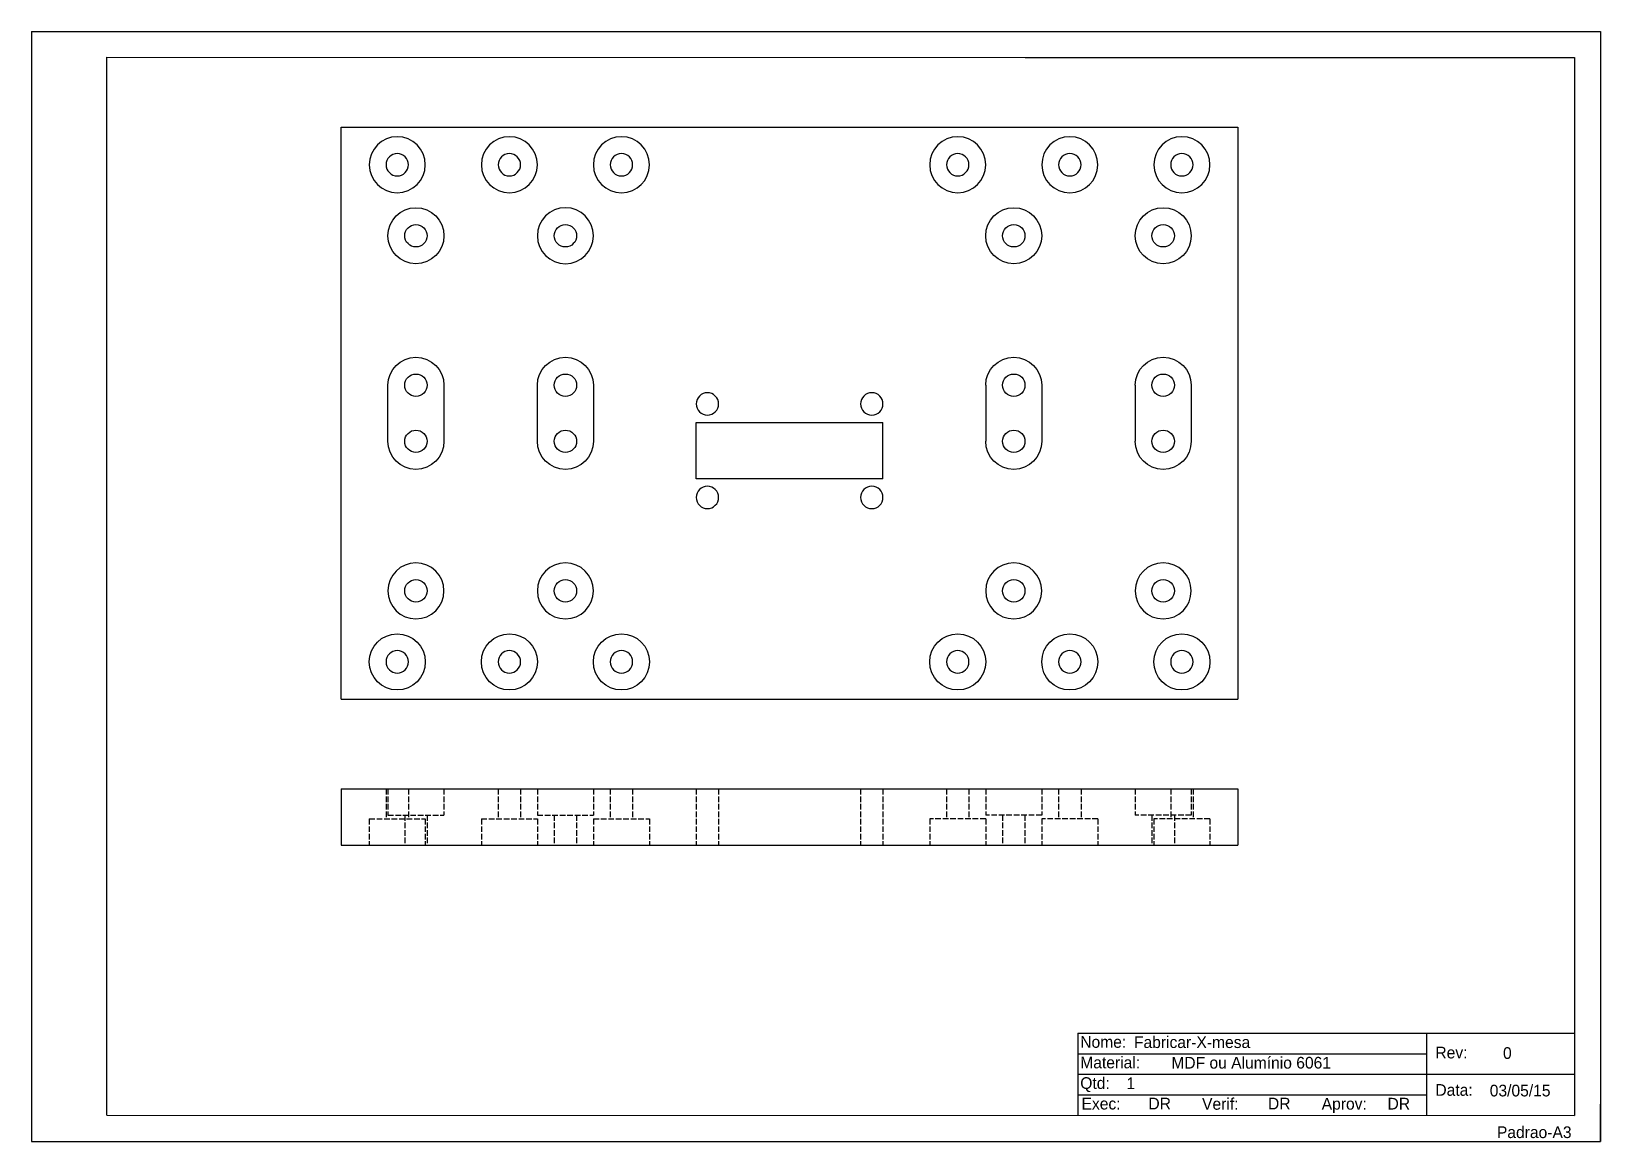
# Model space of a CAD drawing. Extents: x -83 to 337, y -118 to 179.
import ezdxf

# ---------------------------------------------------------------- set-up
doc = ezdxf.new("R2010")
doc.units = 0
for name, pattern in [('AVEVASHORTDASHED', [2, 1.5, -0.5]), ('AVEVASOLID', [2.25, 2.25]), ('AVEVASOLIDXWIDE', [2.25, 2.25])]:
    doc.linetypes.add(name, pattern=pattern)
doc.layers.get('0').update_dxf_attribs({"linetype": 'CONTINUOUS'})
doc.layers.add('-11', color=7, linetype='CONTINUOUS')
doc.layers.add('-300', color=7, linetype='CONTINUOUS')

msp = doc.modelspace()

# ---------------------------------------------------------------- linework, layer by layer
at = {"layer": '-11', "color": 253, "linetype": 'AVEVASOLID'}
msp.add_line((183.07, 171.66), (330.07, 171.66), dxfattribs=at)
at = {"layer": '-300', "color": 92, "linetype": 'AVEVASOLID'}
for p, q in [((-82.93, 178.66), (-82.93, -118.34)), ((-82.93, 178.66), (337.07, 178.66)), ((-82.93, 178.66), (337.07, 178.66)), ((-82.93, 178.66), (-82.93, -118.34)), ((337.07, 178.66), (337.07, -118.34)), ((337.07, 178.66), (337.07, -118.34)), ((197.19, -89.34), (197.19, -111.34)), ((197.19, -89.34), (197.19, -111.34)), ((290.52, -111.34), (290.52, -89.34)), ((290.52, -111.34), (290.52, -89.34)), ((197.19, -94.84), (290.52, -94.84)), ((197.19, -94.84), (290.52, -94.84)), ((197.19, -100.34), (290.52, -100.34)), ((197.19, -100.34), (290.52, -100.34)), ((290.52, -100.34), (322.11, -100.34)), ((290.52, -100.34), (330.07, -100.34)), ((197.19, -105.84), (290.52, -105.84)), ((197.19, -105.84), (290.52, -105.84)), ((-82.93, -118.34), (337.07, -118.34)), ((-82.93, -118.34), (337.07, -118.34))]:
    msp.add_line(p, q, dxfattribs=at)
at = {"layer": '-300', "color": 92, "linetype": 'AVEVASOLIDXWIDE'}
for p, q in [((-62.74, -111.24), (-62.74, 171.76)), ((-62.74, 171.76), (330.07, 171.66)), ((330.07, 171.66), (330.07, -111.34)), ((197.19, -89.34), (293.79, -89.34)), ((197.19, -89.34), (330.07, -89.34)), ((197.19, -89.34), (293.79, -89.34)), ((197.19, -89.34), (330.07, -89.34)), ((197.19, -89.34), (330.07, -89.34)), ((197.19, -89.34), (290.52, -89.34)), ((197.19, -89.34), (290.52, -89.34)), ((337.07, -118.34), (337.07, -108.34)), ((337.07, -118.34), (337.07, -108.34)), ((-62.74, -111.24), (330.07, -111.34)), ((327.07, -118.34), (337.07, -118.34)), ((327.07, -118.34), (337.07, -118.34))]:
    msp.add_line(p, q, dxfattribs=at)
for p, q in [((0, 0), (0, 153)), ((0, 153), (240, 153)), ((240, 153), (240, 0)), ((12.5, 69, 8), (12.5, 84, 8)), ((27.5, 84, 8), (27.5, 69, 8)), ((52.5, 69, 8), (52.5, 84, 8)), ((67.5, 84, 8), (67.5, 69, 8)), ((172.5, 84, 8), (172.5, 69, 8)), ((187.5, 84, 8), (187.5, 69, 8)), ((212.5, 84, 8), (212.5, 69, 8)), ((227.5, 84, 8), (227.5, 69, 8)), ((95, 59), (95, 74)), ((95, 74), (145, 74)), ((145, 59), (145, 74)), ((145, 59), (95, 59)), ((0, 0), (240, 0)), ((0, -24), (0, -39)), ((0, -24), (240, -24)), ((240, -24), (240, -39)), ((0, -39), (240, -39))]:
    msp.add_line(p, q)
at = {"linetype": 'AVEVASHORTDASHED'}
for p, q in [((12, -24, 3.09), (12, -32, 1.44)), ((12.5, -24, 1.76), (12.5, -31, 0.94)), ((18, -24, 3.09), (18, -32, 1.44)), ((27.5, -24, 1.76), (27.5, -31, 0.94)), ((42, -24, 3.09), (42, -32, 1.44)), ((48, -24, 3.09), (48, -32, 1.44)), ((52.5, -24), (52.5, -31, -0.82)), ((67.5, -24), (67.5, -31, -0.82)), ((72, -24, 3.09), (72, -32, 1.44)), ((78, -24, 3.09), (78, -32, 1.44)), ((95, -24), (95, -39)), ((101, -24), (101, -39)), ((139, -24), (139, -39)), ((145, -24), (145, -39)), ((162, -24, 3.09), (162, -32, 1.44)), ((168, -24, 3.09), (168, -32, 1.44)), ((172.5, -24), (172.5, -31, -0.82)), ((187.5, -24), (187.5, -31, -0.82)), ((192, -24, 3.09), (192, -32, 1.44)), ((198, -24, 3.09), (198, -32, 1.44)), ((212.5, -24, 1.76), (212.5, -31, 0.94)), ((222, -24, 3.09), (222, -32, 1.44)), ((227.5, -24, 1.76), (227.5, -31, 0.94)), ((228, -24, 3.09), (228, -32, 1.44)), ((7.5, -32), (7.5, -39)), ((7.5, -32), (22.5, -32)), ((12.5, -31), (27.5, -31)), ((17, -31, 0.94), (17, -39)), ((22.5, -32, 1.44), (22.5, -39)), ((23, -31), (23, -39)), ((37.5, -32), (37.5, -39)), ((37.5, -32), (52.5, -32)), ((52.5, -31, -1.76), (67.5, -31, -1.76)), ((52.5, -32, 1.44), (52.5, -39)), ((57, -31, -0.82), (57, -39, -1.76)), ((63, -31, -1.76), (63, -39, -1.76)), ((67.5, -32), (67.5, -39)), ((67.5, -32), (82.5, -32)), ((82.5, -32, 1.44), (82.5, -39)), ((157.5, -32, 1.44), (157.5, -39)), ((172.5, -32), (157.5, -32)), ((187.5, -31, -1.76), (172.5, -31, -1.76)), ((172.5, -32), (172.5, -39)), ((177, -31, -1.76), (177, -39, -1.76)), ((183, -31, -0.82), (183, -39, -1.76)), ((187.5, -32, 1.44), (187.5, -39)), ((202.5, -32), (187.5, -32)), ((202.5, -32), (202.5, -39)), ((227.5, -31), (212.5, -31)), ((217, -31), (217, -39)), ((217.5, -32, 1.44), (217.5, -39)), ((232.5, -32), (217.5, -32)), ((223, -31, 0.94), (223, -39)), ((232.5, -32), (232.5, -39))]:
    msp.add_line(p, q, dxfattribs=at)
at = {"extrusion": (0, 0, -1)}
for centre in [(-15, 143), (-15, 143, -7), (-45, 143), (-45, 143, -7), (-75, 143), (-75, 143, -7), (-165, 143), (-165, 143, -7), (-195, 143), (-195, 143, -7), (-225, 143), (-225, 143, -7), (-60, 124, -8), (-60, 29, -8), (-220, 29, -8)]:
    msp.add_circle(centre, 7.5, dxfattribs=at)
at = {"extrusion": (8.34927e-16, -4.82046e-16, -1)}
for centre in [(-15, 143, -7), (-195, 10, -7)]:
    msp.add_circle(centre, 3, dxfattribs=at)
at = {"extrusion": (8.99509e-16, -1.558e-15, -1)}
msp.add_circle((-45, 143, -7), 3, dxfattribs=at)
at = {"extrusion": (4.82046e-16, -1.79902e-15, -1)}
for centre in [(-75, 143, -7), (-225, 10, -7)]:
    msp.add_circle(centre, 3, dxfattribs=at)
at = {"extrusion": (-1.50398e-14, -2.89227e-15, -1)}
msp.add_circle((-165, 143, -7), 3, dxfattribs=at)
at = {"extrusion": (1.25239e-15, -7.23068e-16, -1)}
msp.add_circle((-195, 143, -7), 3, dxfattribs=at)
at = {"extrusion": (7.23068e-16, -2.69853e-15, -1)}
msp.add_circle((-225, 143, -7), 3, dxfattribs=at)
for centre, radius in [((20, 124, 8), 7.5), ((180, 124, 8), 7.5), ((220, 124, 8), 7.5), ((20, 124), 3), ((20, 124, 8), 3), ((60, 124), 3), ((60, 124, 8), 3), ((180, 124), 3), ((180, 124, 8), 3), ((220, 124), 3), ((220, 124, 8), 3), ((20, 84), 3), ((20, 84, 8), 3), ((60, 84), 3), ((60, 84, 8), 3), ((180, 84), 3), ((180, 84, 8), 3), ((220, 84), 3), ((220, 84, 8), 3), ((20, 69, 8), 3), ((20, 69), 3), ((60, 69), 3), ((60, 69, 8), 3), ((180, 69, 8), 3), ((180, 69), 3), ((220, 69, 8), 3), ((220, 69), 3), ((20, 29), 3), ((20, 29, 8), 3), ((60, 29, 8), 3), ((60, 29), 3), ((180, 29, 8), 3), ((180, 29), 3), ((220, 29, 8), 3), ((220, 29), 3), ((15, 10), 7.5), ((15, 10, 7), 7.5), ((45, 10), 7.5), ((45, 10, 7), 7.5), ((75, 10), 7.5), ((75, 10, 7), 7.5), ((165, 10), 7.5), ((165, 10, 7), 7.5), ((195, 10), 7.5), ((195, 10, 7), 7.5), ((225, 10), 7.5), ((225, 10, 7), 7.5)]:
    msp.add_circle(centre, radius)
at = {"extrusion": (3.2289e-29, 8.6518e-30, -1)}
msp.add_circle((-98, 79), 3, dxfattribs=at)
at = {"extrusion": (0, -9.64091e-16, -1)}
msp.add_circle((-142, 79), 3, dxfattribs=at)
at = {"extrusion": (9.713e-31, -3.62494e-30, -1)}
msp.add_circle((-98, 54), 3, dxfattribs=at)
at = {"extrusion": (4.17464e-16, -7.23068e-16, -1)}
msp.add_circle((-142, 54), 3, dxfattribs=at)
at = {"extrusion": (-3.10697e-15, -2.65274e-17, -1)}
msp.add_circle((-20, 29, -8), 7.5, dxfattribs=at)
at = {"extrusion": (-1.55348e-15, 1.32637e-17, -1)}
msp.add_circle((-180, 29, -8), 7.5, dxfattribs=at)
at = {"extrusion": (4.17464e-16, -2.41023e-16, -1)}
msp.add_circle((-15, 10, -7), 3, dxfattribs=at)
at = {"extrusion": (2.41023e-16, -8.99509e-16, -1)}
for centre in [(-45, 10, -7), (-75, 10, -7)]:
    msp.add_circle(centre, 3, dxfattribs=at)
at = {"extrusion": (0, -1.92818e-15, -1)}
msp.add_circle((-165, 10, -7), 3, dxfattribs=at)
at = {"extrusion": (-3.00796e-15, 0, -1)}
msp.add_arc((-20, 84, -8), 7.5, 0, 180, dxfattribs=at)
at = {"extrusion": (0, 0, -1)}
for centre, start, end in [((-60, 84, -8), 0, 180), ((-220, 84, -8), 0, 180), ((-20, 69, -8), 180, 0), ((-60, 69, -8), 180, 360), ((-180, 69, -8), 180, 0), ((-220, 69, -8), 180, 360)]:
    msp.add_arc(centre, 7.5, start, end, dxfattribs=at)
at = {"extrusion": (-1.50398e-15, 0, -1)}
msp.add_arc((-180, 84, -8), 7.5, 0, 180, dxfattribs=at)

# ---------------------------------------------------------------- texts
at = {"layer": '-300', "color": 92, "linetype": 'CONTINUOUS'}
for s, p in [('Nome:', (197.8, -93.24)), ('Material:', (197.8, -98.74)), ('Rev:', (292.85, -96.08)), ('Qtd:', (197.8, -104.24)), ('Data:', (292.85, -106.08)), ('Exec:', (198.14, -109.75)), ('Verif:', (230.4, -109.81)), ('Aprov:', (262.42, -109.78))]:
    msp.add_text(s, height=3.125, dxfattribs=at).set_placement(p)
at = {"layer": '-300', "color": 7, "linetype": 'CONTINUOUS'}
for s, height, p in [('Fabricar-X-mesa', 3.125, (212.17, -93.3)), ('MDF ou Alumínio 6061', 3.125, (222.17, -98.8)), ('0', 3.13, (310.95, -96.21)), ('1', 3.12, (210.17, -104.3)), ('03/05/15', 3.125, (307.4, -106.25)), ('DR', 3.125, (216.04, -109.72)), ('DR', 3.125, (248.04, -109.72)), ('DR', 3.125, (280.04, -109.75)), ('Padrao-A3', 3.125, (309.32, -117.39))]:
    msp.add_text(s, height=height, dxfattribs=at).set_placement(p)

doc.saveas('drawing.dxf')
